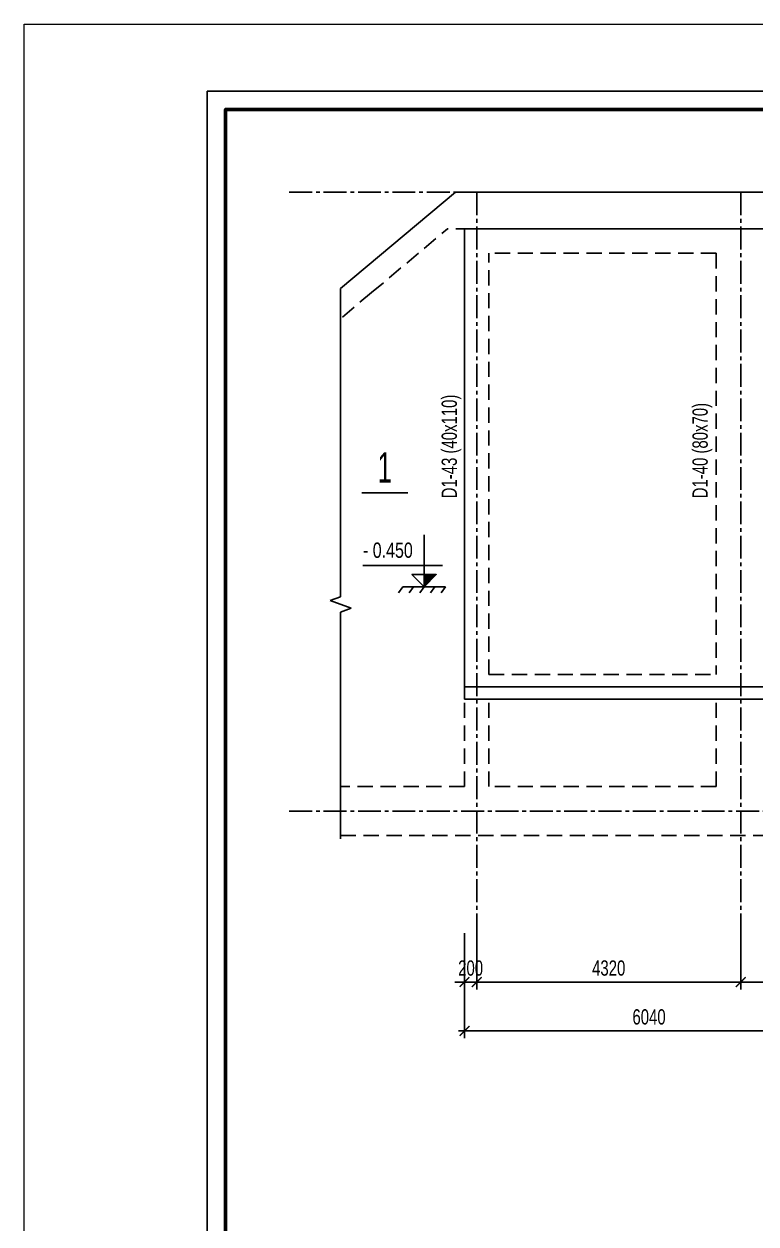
# Model space of a CAD drawing. Header units: millimetres. Extents: x 0 to 168200, y 0 to 59400.
# Drawn here: x 0 to 11979, y 39748 to 59400 of the extents above; entities that cross this region are included whole.
import ezdxf
from ezdxf.enums import TextEntityAlignment as Align

# ---------------------------------------------------------------- set-up
doc = ezdxf.new("R2010")
doc.units = ezdxf.units.MM
doc.header["$LTSCALE"] = 500
doc.header["$MEASUREMENT"] = 0
doc.linetypes.add('CENTER2', pattern=[1.125, 0.75, -0.125, 0.125, -0.125])
doc.linetypes.add('HIDDEN', pattern=[0.375, 0.25, -0.125])
doc.layers.get('DEFPOINTS').update_dxf_attribs({"lineweight": 15})
for name, color, linetype in [('CDC-KHUNGTEN', 9, 'Continuous'), ('CDC.01.AXIS', 160, 'CENTER2'), ('CDC.02.DIM', 1, 'Continuous'), ('CDC.03.BORDER', 3, 'Continuous'), ('CDC.06.TEXT', 2, 'Continuous'), ('CDC.08.TEXTBEAM', 2, 'Continuous'), ('CDC.10.HATCH', 251, 'Continuous'), ('CDC.11.NOTE', 8, 'Continuous'), ('CDC.13.BEAM', 8, 'HIDDEN')]:
    doc.layers.add(name, color=color, linetype=linetype)
doc.styles.add('KCS_BIGTEXT', font='arial.ttf', dxfattribs={"width": 0.7})
doc.styles.add('KCS_SMTEXT', font='arial.ttf', dxfattribs={"width": 0.7})
doc.styles.add('SMTEXT', font='arial.ttf', dxfattribs={"width": 0.7})
doc.dimstyles.new('KCS_DIM100', dxfattribs={"dimscale": 100, "dimtxt": 2.5, "dimasz": 1.6, "dimexe": 1.2, "dimexo": 0, "dimgap": 1, "dimtad": 1, "dimdec": 0, "dimzin": 0, "dimdsep": 46, "dimtxsty": 'KCS_SMTEXT', "dimblk": 'ARCHTICK', "dimcen": 0, "dimdle": 1, "dimclrd": 256, "dimclre": 256, "dimclrt": 2, "dimadec": 0, "dimazin": 0, "dimtfac": 1, "dimtdec": 0, "dimtix": 1, "dimtmove": 2, "dimatfit": 3, "dimfxl": 1, "dimtolj": 1, "dimtzin": 0, "dimarcsym": 0})

# ---------------------------------------------------------------- blocks, each defined once
blk = doc.blocks.new('_ArchTick')
at = {"color": 0, "linetype": 'ByBlock', "const_width": 0.15}
blk.add_lwpolyline([(-0.5, -0.5), (0.5, 0.5)], dxfattribs=at)
blk = doc.blocks.new('*D74')
at = {"layer": 'CDC.02.DIM', "lineweight": -2, "transparency": 16777216}
for p, q in [((7208.852315827506, 44510.42917159875), (7208.852315827506, 42790.42917159869)), ((13248.85231582751, 44510.42917159875), (13248.85231582751, 42790.42917159869)), ((7108.852315827506, 42910.42917159869), (13348.85231582751, 42910.42917159869))]:
    blk.add_line(p, q, dxfattribs=at)
at = {"layer": 'DEFPOINTS', "color": 0, "transparency": 16777216}
for p in [(7208.852315827506, 44510.42917159875), (13248.85231582751, 44510.42917159875), (13248.85231582751, 42910.42917159869)]:
    blk.add_point(p, dxfattribs=at)
at = {"layer": 'CDC.02.DIM', "lineweight": -2, "transparency": 16777216, "xscale": 160, "yscale": 160, "zscale": 160, "rotation": 180}
blk.add_blockref('_ArchTick', (7208.852315827506, 42910.42917159869), dxfattribs=at)
at = {"layer": 'CDC.02.DIM', "lineweight": -2, "transparency": 16777216, "xscale": 160, "yscale": 160, "zscale": 160}
blk.add_blockref('_ArchTick', (13248.85231582751, 42910.42917159869), dxfattribs=at)
at = {"layer": 'CDC.02.DIM', "color": 2, "transparency": 16777216, "insert": (10228.85231582751, 43138.07241852911), "char_height": 250, "attachment_point": 5, "style": 'KCS_SMTEXT'}
blk.add_mtext('\\A1;6040', dxfattribs=at)
blk = doc.blocks.new('*D75')
at = {"layer": 'CDC.02.DIM', "lineweight": -2, "transparency": 16777216}
for p, q in [((7408.85231582768, 44510.42917159875), (7408.85231582768, 43590.42917159857)), ((11728.85231582751, 44510.42917159875), (11728.85231582751, 43590.42917159857)), ((7308.85231582768, 43710.42917159857), (11828.85231582751, 43710.42917159857))]:
    blk.add_line(p, q, dxfattribs=at)
at = {"layer": 'DEFPOINTS', "color": 0, "transparency": 16777216}
for p in [(7408.85231582768, 44510.42917159875), (11728.85231582751, 44510.42917159875), (11728.85231582751, 43710.42917159857)]:
    blk.add_point(p, dxfattribs=at)
at = {"layer": 'CDC.02.DIM', "lineweight": -2, "transparency": 16777216, "xscale": 160, "yscale": 160, "zscale": 160, "rotation": 180}
blk.add_blockref('_ArchTick', (7408.85231582768, 43710.42917159857), dxfattribs=at)
at = {"layer": 'CDC.02.DIM', "lineweight": -2, "transparency": 16777216, "xscale": 160, "yscale": 160, "zscale": 160}
blk.add_blockref('_ArchTick', (11728.85231582751, 43710.42917159857), dxfattribs=at)
at = {"layer": 'CDC.02.DIM', "color": 2, "transparency": 16777216, "insert": (9568.852315827593, 43938.15768455901), "char_height": 250, "attachment_point": 5, "style": 'KCS_SMTEXT'}
blk.add_mtext('\\A1;4320', dxfattribs=at)
blk = doc.blocks.new('*D76')
at = {"layer": 'CDC.02.DIM', "lineweight": -2, "transparency": 16777216}
for p, q in [((11728.85231582751, 44510.42917159875), (11728.85231582751, 43590.42917159857)), ((13248.85231582751, 44510.42917159875), (13248.85231582751, 43590.42917159857)), ((11628.85231582751, 43710.42917159857), (13348.85231582751, 43710.42917159857))]:
    blk.add_line(p, q, dxfattribs=at)
at = {"layer": 'DEFPOINTS', "color": 0, "transparency": 16777216}
for p in [(11728.85231582751, 44510.42917159875), (13248.85231582751, 44510.42917159875), (13248.85231582751, 43710.42917159857)]:
    blk.add_point(p, dxfattribs=at)
at = {"layer": 'CDC.02.DIM', "lineweight": -2, "transparency": 16777216, "xscale": 160, "yscale": 160, "zscale": 160, "rotation": 180}
blk.add_blockref('_ArchTick', (11728.85231582751, 43710.42917159857), dxfattribs=at)
at = {"layer": 'CDC.02.DIM', "lineweight": -2, "transparency": 16777216, "xscale": 160, "yscale": 160, "zscale": 160}
blk.add_blockref('_ArchTick', (13248.85231582751, 43710.42917159857), dxfattribs=at)
at = {"layer": 'CDC.02.DIM', "color": 2, "transparency": 16777216, "insert": (12488.85231582751, 43938.07241852899), "char_height": 250, "attachment_point": 5, "style": 'KCS_SMTEXT'}
blk.add_mtext('\\A1;1520', dxfattribs=at)
blk = doc.blocks.new('*D93')
at = {"layer": 'CDC.02.DIM', "lineweight": -2, "transparency": 16777216}
for p, q in [((7208.852315827622, 44510.42917159875), (7208.852315827622, 43590.42917159857)), ((7408.85231582768, 44510.42917159875), (7408.85231582768, 43590.42917159857)), ((7208.852315827622, 43710.42917159857), (7048.852315827622, 43710.42917159857)), ((7408.85231582768, 43710.42917159857), (7208.852315827622, 43710.42917159857)), ((7408.85231582768, 43710.42917159857), (7568.85231582768, 43710.42917159857))]:
    blk.add_line(p, q, dxfattribs=at)
at = {"layer": 'DEFPOINTS', "color": 0, "transparency": 16777216}
for p in [(7208.852315827622, 44510.42917159875), (7408.85231582768, 44510.42917159875), (7208.852315827622, 43710.42917159857)]:
    blk.add_point(p, dxfattribs=at)
at = {"layer": 'CDC.02.DIM', "lineweight": -2, "transparency": 16777216, "xscale": 160, "yscale": 160, "zscale": 160}
blk.add_blockref('_ArchTick', (7208.852315827622, 43710.42917159857), dxfattribs=at)
at = {"layer": 'CDC.02.DIM', "lineweight": -2, "transparency": 16777216, "xscale": 160, "yscale": 160, "zscale": 160, "rotation": 180}
blk.add_blockref('_ArchTick', (7408.85231582768, 43710.42917159857), dxfattribs=at)
at = {"layer": 'CDC.02.DIM', "color": 2, "transparency": 16777216, "insert": (7308.852315827651, 43938.07241852899), "char_height": 250, "attachment_point": 5, "style": 'KCS_SMTEXT'}
blk.add_mtext('\\A1;200', dxfattribs=at)
blk = doc.blocks.new('GCC_02')
at = {"layer": 'CDC.06.TEXT'}
blk.add_line((-187.5, 0), (187.5, 0), dxfattribs=at)
at = {"layer": 'CDC.06.TEXT', "style": 'KCS_BIGTEXT', "width": 0.6}
blk.add_attdef('1', text='', height=250, dxfattribs=at).set_placement((56.92381401447346, 83.33333333334303), align=Align.RIGHT)
blk = doc.blocks.new('CAODO2')
at = {"layer": 'CDC.10.HATCH'}
blk.add_hatch(color=256, dxfattribs=at).paths.add_polyline_path([(200, 200), (0, 0), (0, 200)])
at = {"layer": 'CDC.02.DIM'}
for p, q in [((-350, 0), (-417.8666544819716, -96.4724079061416)), ((-175, 0), (-242.8666544819716, -96.4724079061416)), ((0, 0), (-67.86665448197164, -96.4724079061416)), ((175, 0), (107.1333455180284, -96.4724079061416)), ((350, 0), (282.1333455180284, -96.4724079061416))]:
    blk.add_line(p, q, dxfattribs=at)
for points in [[(0, 200), (0, 0), (-200, 200), (200, 200), (0, 0), (0, 850)], [(300, 350), (-1000, 350)], [(-350, 0), (350, 0)]]:
    blk.add_lwpolyline(points, dxfattribs=at)
blk = doc.blocks.new('Khung tên chuẩn')
at = {"layer": 'CDC-KHUNGTEN', "color": 8}
blk.add_lwpolyline([(75095.86597117595, 1100), (83000.00000065193, 1100), (83000.00000065193, 58300.0000004191), (3000, 58300.0000004191), (3000, 1100), (75095.86597117595, 1100)], dxfattribs=at)
at = {"layer": 'CDC-KHUNGTEN', "color": 255, "lineweight": 60}
blk.add_lwpolyline([(74900.00000065193, 1400), (74900.00000065193, 58000.0000004191), (3300, 58000.0000004191), (3300, 1400), (74900.00000065193, 1400)], close=True, dxfattribs=at)
at = {"layer": 'DEFPOINTS', "color": 1, "ltscale": 0.2}
blk.add_lwpolyline([(0, 0), (0, 59400.0000004191), (84100.00000060536, 59400.0000004191), (84100.00000060536, 0), (0, 0)], close=True, dxfattribs=at)

msp = doc.modelspace()

# ---------------------------------------------------------------- linework, layer by layer
at = {"layer": 'CDC.01.AXIS'}
for p, q in [((4341.004644032801, 56644.42917159875), (42068.85231582768, 56644.42917159857)), ((7408.85231582768, 56644.42917159875), (7408.85231582768, 44510.42917159875)), ((11728.85231582745, 56644.42917159875), (11728.85231582756, 44510.42917159875)), ((4341.004644032801, 46510.42917159875), (42068.85231582768, 46510.42917159857))]:
    msp.add_line(p, q, dxfattribs=at)
at = {"layer": 'CDC.03.BORDER'}
for p, q in [((7059.661245547701, 56644.42917159875), (5180.601251500309, 55067.71062363364)), ((7059.661245547701, 56644.42917159875), (39744.30783450475, 56644.42917159863)), ((37328.85231582751, 56044.42917159863), (7208.852315827622, 56044.42917159869)), ((7208.852315827622, 56044.42917159869), (7208.852315827506, 48344.42917159875)), ((7208.852315827506, 48544.42917159875), (37328.85231582745, 48544.42917159881)), ((37328.85231582751, 48344.42917159875), (7208.852315827506, 48344.42917159875))]:
    msp.add_line(p, q, dxfattribs=at)
at = {"layer": 'CDC.11.NOTE', "linetype": 'Continuous'}
for p, q in [((5008.883912781137, 49957.64673102519), (5180.601251507062, 50020.14673102519)), ((5352.318590218085, 49832.64673102519), (5008.883912781137, 49957.64673102519)), ((5180.601251507062, 49770.14673102519), (5352.318590218085, 49832.64673102519))]:
    msp.add_line(p, q, dxfattribs=at)
for points in [[(5180.601251500309, 50020.14673102554), (5180.601251500309, 55067.7106236337)], [(5180.601251500309, 46055.42917159875), (5180.601251500309, 49770.14673102554)]]:
    msp.add_lwpolyline(points, dxfattribs=at)
at = {"layer": 'CDC.13.BEAM', "ltscale": 2}
for p, q in [((5688.852315827506, 55002.56171745638), (6930.501597308728, 56044.42917159881)), ((38068.85231582739, 56044.42917159863), (6930.501597308728, 56044.42917159881)), ((7208.852315827622, 46910.42917159875), (7208.852315827622, 56044.42917159869)), ((7608.852315827564, 48744.42917159887), (7608.85231582768, 55644.42917159869)), ((11328.85231582751, 55644.42917159857), (7608.852315827622, 55644.42917159875)), ((11328.85231582751, 55644.42917159857), (11328.85231582751, 48744.42917159875)), ((5688.852315827506, 55002.56171745638), (5180.601251500309, 54576.08843683399)), ((7608.852315827564, 48744.42917159881), (11328.85231582751, 48744.42917159875)), ((7608.852315827622, 46910.42917159875), (7608.852315827622, 48344.42917159869)), ((11328.85231582751, 46910.42917159875), (11328.85231582751, 48344.42917159881)), ((7208.852315827622, 46910.42917159881), (5180.601251500309, 46910.42917159875)), ((11328.85231582751, 46910.42917159875), (7608.852315827622, 46910.42917159875)), ((5180.601251500309, 46110.42917159875), (12848.85231582751, 46110.42917159875))]:
    msp.add_line(p, q, dxfattribs=at)

# ---------------------------------------------------------------- block references
msp.add_blockref('Khung tên chuẩn', (3.637978807091713e-12, 0))
at = {"xscale": 2, "yscale": 2, "zscale": 2}
msp.add_blockref('GCC_02', (5905.419721890066, 51720.79131856898), dxfattribs=at).add_auto_attribs({'1': '1'})
at = {"layer": 'CDC.03.BORDER'}
msp.add_blockref('CAODO2', (6546.843362518004, 50182.62450332445), dxfattribs=at)

# ---------------------------------------------------------------- texts
at = {"layer": 'CDC.02.DIM', "style": 'SMTEXT', "width": 0.75}
msp.add_text('- 0.450', height=250, dxfattribs=at).set_placement((6362.327673568507, 50657.62450332445), align=Align.RIGHT)
at = {"layer": 'CDC.08.TEXTBEAM', "linetype": 'ByBlock', "style": 'KCS_SMTEXT', "width": 0.7}
for s, p in [('D1-43 (40x110)', (6958.864815827576, 51631.92672302201)), ('D1-40 (80x70)', (11063.73548667453, 51631.92672302196))]:
    msp.add_text(s, height=249.975, rotation=90, dxfattribs=at).set_placement(p, align=Align.MIDDLE_LEFT)

# ---------------------------------------------------------------- dimensions: what is measured, and where the dimension line sits
at = {"layer": 'CDC.02.DIM'}
for base, p1, p2, picture, middle in [((7208.852315827622, 43710.42917159857), (7408.85231582768, 44510.42917159875), (7208.852315827622, 44510.42917159875), '*D93', (7308.852315827651, 43938.07241852899)), ((13248.85231582751, 42910.42917159869), (7208.852315827506, 44510.42917159875), (13248.85231582751, 44510.42917159875), '*D74', (10228.85231582751, 43138.07241852911)), ((11728.85231582751, 43710.42917159857), (7408.85231582768, 44510.42917159875), (11728.85231582751, 44510.42917159875), '*D75', (9568.852315827593, 43938.15768455901)), ((13248.85231582751, 43710.42917159857), (11728.85231582751, 44510.42917159875), (13248.85231582751, 44510.42917159875), '*D76', (12488.85231582751, 43938.07241852899))]:
    dim = msp.add_linear_dim(base=base, p1=p1, p2=p2, dimstyle='KCS_DIM100', dxfattribs=at)
    dim.commit()
    dim.dimension.update_dxf_attribs({"geometry": picture, "text_midpoint": middle})

doc.saveas('drawing.dxf')
